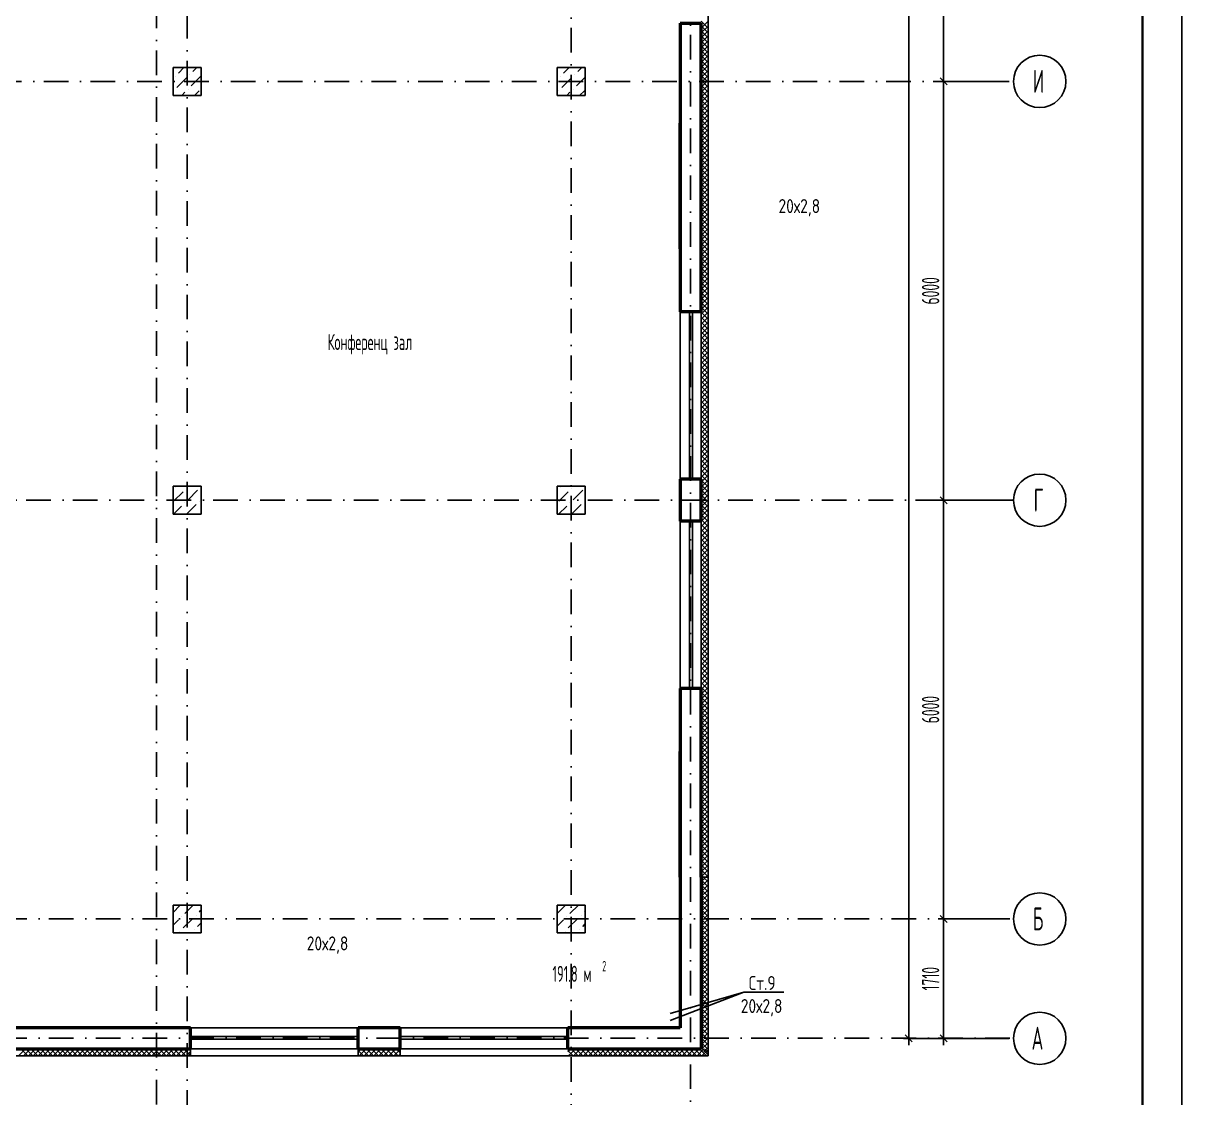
# Model space of a CAD drawing. Extents: x -1560602 to 321118, y -2308202 to -430103.
# Drawn here: x -1493034 to -1476440, y -2291777 to -2276379 of the extents above; entities that cross this region are included whole.
import ezdxf
from ezdxf.enums import TextEntityAlignment as Align

# ---------------------------------------------------------------- set-up
doc = ezdxf.new("R2010")
doc.units = 0
doc.header["$MEASUREMENT"] = 0
doc.header["$PDSIZE"] = -5
doc.linetypes.add('Dot & Dashed', pattern=[670.277762, 352.777767, -176.388884, 0, -141.111112])
doc.linetypes.add('Штрихпунктирная', pattern=[0.670278, 0.352778, -0.176389, 0, -0.141111])
doc.layers.get('0').update_dxf_attribs({"color": 255, "linetype": 'CONTINUOUS'})
doc.layers.get('Defpoints').update_dxf_attribs({"linetype": 'CONTINUOUS'})
for name, color, linetype in [('Колонна', 7, 'CONTINUOUS'), ('колонна нижнего ряда', 1, 'CONTINUOUS'), ('Оси', 253, 'Dot & Dashed'), ('отделка', 240, 'CONTINUOUS'), ('Текст', 7, 'CONTINUOUS'), ('Утеплитель', 6, 'CONTINUOUS')]:
    doc.layers.add(name, color=color, linetype=linetype)
doc.layers.add('стены', color=5, linetype='CONTINUOUS', lineweight=50)
doc.styles.add('GOST 2.304', font='CS_Gost2304.shx', dxfattribs={"width": 0.7})
doc.styles.get("Standard").update_dxf_attribs({"font": 'spds.shx', "width": 0.7, "height": 250})
doc.dimstyles.new('SPDS', dxfattribs={"dimscale": 100, "dimtxt": 2.5, "dimasz": 1, "dimexe": 0.75, "dimexo": 0.625, "dimtad": 1, "dimdec": 0, "dimtxsty": 'GOST 2.304', "dimblk": 'OBLIQUE', "dimcen": 2.5, "dimdle": 1, "dimadec": 0, "dimazin": 2, "dimtfac": 0.75, "dimtdec": 0, "dimtmove": 0, "dimatfit": 0, "dimfxl": 1, "dimtolj": 1, "dimarcsym": 1})

# ---------------------------------------------------------------- blocks, each defined once
blk = doc.blocks.new('ARROWHEAD_6')
at = {"color": 0, "linetype": 'Continuous', "lineweight": 0}
for p, q in [((0, 0), (-1, 0)), ((-0.5, -0.5), (0.5, 0.5))]:
    blk.add_line(p, q, dxfattribs=at)
blk = doc.blocks.new('_Oblique')
at = {"color": 0, "linetype": 'ByBlock', "lineweight": -2}
blk.add_line((-0.5, -0.5), (0.5, 0.5), dxfattribs=at)
blk = doc.blocks.new('*D225')
at = {"layer": 'Defpoints', "color": 0, "transparency": 16777216}
for p in [(-1479851, -2277214), (-1478851, -2277214), (-1478851, -2283214)]:
    blk.add_point(p, dxfattribs=at)
at = {"layer": 'отделка', "color": 0, "lineweight": -2, "transparency": 16777216}
for p, q in [((-1478913, -2277214), (-1479926, -2277214)), ((-1479851, -2283314), (-1479851, -2277114)), ((-1478913, -2283214), (-1479926, -2283214))]:
    blk.add_line(p, q, dxfattribs=at)
at = {"layer": 'отделка', "color": 0, "lineweight": -2, "transparency": 16777216, "xscale": 100, "yscale": 100, "zscale": 100}
for p, rotation in [((-1479851, -2277214), 90), ((-1479851, -2283214), 270)]:
    blk.add_blockref('_Oblique', p, dxfattribs=dict(at, rotation=rotation))
at = {"layer": 'отделка', "color": 0, "transparency": 16777216, "insert": (-1480038, -2280214), "char_height": 250, "attachment_point": 5, "rotation": 90, "style": 'GOST 2.304'}
blk.add_mtext('\\A1;6000', dxfattribs=at)
blk = doc.blocks.new('*D226')
at = {"layer": 'Defpoints', "color": 0, "transparency": 16777216}
for p in [(-1479851, -2271214), (-1478851, -2271214), (-1478851, -2277214)]:
    blk.add_point(p, dxfattribs=at)
at = {"layer": 'отделка', "color": 0, "lineweight": -2, "transparency": 16777216}
for p, q in [((-1479851, -2277314), (-1479851, -2271114)), ((-1478913, -2271214), (-1479926, -2271214)), ((-1478913, -2277214), (-1479926, -2277214))]:
    blk.add_line(p, q, dxfattribs=at)
at = {"layer": 'отделка', "color": 0, "lineweight": -2, "transparency": 16777216, "xscale": 100, "yscale": 100, "zscale": 100}
for p, rotation in [((-1479851, -2271214), 90), ((-1479851, -2277214), 270)]:
    blk.add_blockref('_Oblique', p, dxfattribs=dict(at, rotation=rotation))
at = {"layer": 'отделка', "color": 0, "transparency": 16777216, "insert": (-1480038, -2274214), "char_height": 250, "attachment_point": 5, "rotation": 90, "style": 'GOST 2.304'}
blk.add_mtext('\\A1;6000', dxfattribs=at)
blk = doc.blocks.new('*D235')
at = {"layer": 'Defpoints', "color": 0, "transparency": 16777216}
for p in [(-1479851, -2289214), (-1478851, -2289214), (-1478851, -2290924)]:
    blk.add_point(p, dxfattribs=at)
at = {"layer": 'отделка', "color": 0, "lineweight": -2, "transparency": 16777216}
for p, q in [((-1478913, -2289214), (-1479926, -2289214)), ((-1479851, -2291024), (-1479851, -2289114)), ((-1478913, -2290924), (-1479926, -2290924))]:
    blk.add_line(p, q, dxfattribs=at)
at = {"layer": 'отделка', "color": 0, "lineweight": -2, "transparency": 16777216, "xscale": 100, "yscale": 100, "zscale": 100}
for p, rotation in [((-1479851, -2289214), 90), ((-1479851, -2290924), 270)]:
    blk.add_blockref('_Oblique', p, dxfattribs=dict(at, rotation=rotation))
at = {"layer": 'отделка', "color": 0, "transparency": 16777216, "insert": (-1480038, -2290069), "char_height": 250, "attachment_point": 5, "rotation": 90, "style": 'GOST 2.304'}
blk.add_mtext('\\A1;1710', dxfattribs=at)
blk = doc.blocks.new('*D236')
at = {"layer": 'Defpoints', "color": 0, "transparency": 16777216}
for p in [(-1479851, -2283214), (-1478913, -2283214), (-1478851, -2289214)]:
    blk.add_point(p, dxfattribs=at)
at = {"layer": 'отделка', "color": 0, "lineweight": -2, "transparency": 16777216}
for p, q in [((-1478976, -2283214), (-1479926, -2283214)), ((-1479851, -2289314), (-1479851, -2283114)), ((-1478913, -2289214), (-1479926, -2289214))]:
    blk.add_line(p, q, dxfattribs=at)
at = {"layer": 'отделка', "color": 0, "lineweight": -2, "transparency": 16777216, "xscale": 100, "yscale": 100, "zscale": 100}
for p, rotation in [((-1479851, -2283214), 90), ((-1479851, -2289214), 270)]:
    blk.add_blockref('_Oblique', p, dxfattribs=dict(at, rotation=rotation))
at = {"layer": 'отделка', "color": 0, "transparency": 16777216, "insert": (-1480038, -2286214), "char_height": 250, "attachment_point": 5, "rotation": 90, "style": 'GOST 2.304'}
blk.add_mtext('\\A1;6000', dxfattribs=at)
blk = doc.blocks.new('*D237')
at = {"layer": 'Defpoints', "color": 0, "transparency": 16777216}
for p in [(-1480351, -2239464), (-1479851, -2239464), (-1478851, -2290924)]:
    blk.add_point(p, dxfattribs=at)
at = {"layer": 'отделка', "color": 0, "lineweight": -2, "transparency": 16777216}
for p, q in [((-1480351, -2291024), (-1480351, -2239364)), ((-1479913, -2239464), (-1480426, -2239464)), ((-1478913, -2290924), (-1480426, -2290924))]:
    blk.add_line(p, q, dxfattribs=at)
at = {"layer": 'отделка', "color": 0, "lineweight": -2, "transparency": 16777216, "xscale": 100, "yscale": 100, "zscale": 100}
for p, rotation in [((-1480351, -2239464), 90), ((-1480351, -2290924), 270)]:
    blk.add_blockref('_Oblique', p, dxfattribs=dict(at, rotation=rotation))
at = {"layer": 'отделка', "color": 0, "transparency": 16777216, "insert": (-1480538, -2265194), "char_height": 250, "attachment_point": 5, "rotation": 90, "style": 'GOST 2.304'}
blk.add_mtext('\\A1;51460', dxfattribs=at)

msp = doc.modelspace()

# ---------------------------------------------------------------- linework, layer by layer
at = {"color": 0, "lineweight": 35, "ltscale": 100}
msp.add_line((-1477001.6, -2235044.1), (-1477001.6, -2307671.1), dxfattribs=at)
at = {"color": 0}
for p, q in [((-1483769.2, -2290568.1, 0), (-1482710.7, -2290264.9)), ((-1482710.7, -2290264.9), (-1483767.6, -2290667.7, 0)), ((-1482140.5, -2290264.9), (-1482710.7, -2290264.9))]:
    msp.add_line(p, q, dxfattribs=at)
at = {"layer": 'Defpoints', "color": 0, "linetype": 'Continuous', "ltscale": 100}
msp.add_line((-1476440.2, -2234544.1), (-1476440.2, -2308202.4), dxfattribs=at)
at = {"layer": 'Колонна', "color": 0, "linetype": 'Continuous'}
for p, q in [((-1490485.7, -2277013.9), (-1490885.7, -2277013.9)), ((-1490885.7, -2277013.9), (-1490885.7, -2277413.9)), ((-1490485.7, -2277413.9), (-1490485.7, -2277013.9)), ((-1484985.7, -2277013.9), (-1485385.7, -2277013.9)), ((-1485385.7, -2277013.9), (-1485385.7, -2277413.9)), ((-1484985.7, -2277413.9), (-1484985.7, -2277013.9)), ((-1490885.7, -2277413.9), (-1490485.7, -2277413.9)), ((-1485385.7, -2277413.9), (-1484985.7, -2277413.9)), ((-1490485.7, -2283013.9), (-1490885.7, -2283013.9)), ((-1490885.7, -2283013.9), (-1490885.7, -2283413.9)), ((-1490485.7, -2283413.9), (-1490485.7, -2283013.9)), ((-1484985.7, -2283013.9), (-1485385.7, -2283013.9)), ((-1485385.7, -2283013.9), (-1485385.7, -2283413.9)), ((-1484985.7, -2283413.9), (-1484985.7, -2283013.9)), ((-1490885.7, -2283413.9), (-1490485.7, -2283413.9)), ((-1485385.7, -2283413.9), (-1484985.7, -2283413.9)), ((-1490485.7, -2289013.9), (-1490885.7, -2289013.9)), ((-1490885.7, -2289013.9), (-1490885.7, -2289413.9)), ((-1490485.7, -2289413.9), (-1490485.7, -2289013.9)), ((-1484985.7, -2289013.9), (-1485385.7, -2289013.9)), ((-1485385.7, -2289013.9), (-1485385.7, -2289413.9)), ((-1484985.7, -2289413.9), (-1484985.7, -2289013.9)), ((-1490885.7, -2289413.9), (-1490485.7, -2289413.9)), ((-1485385.7, -2289413.9), (-1484985.7, -2289413.9))]:
    msp.add_line(p, q, dxfattribs=at)
at = {"layer": 'колонна нижнего ряда', "color": 0, "ltscale": 100}
for p, q in [((-1490810.8, -2277093.8), (-1490731, -2277013.9)), ((-1490604, -2277070.8), (-1490547.1, -2277013.9)), ((-1485295.4, -2277093.8), (-1485215.5, -2277013.9)), ((-1485088.6, -2277070.8), (-1485031.7, -2277013.9)), ((-1490856.8, -2277139.7), (-1490856.8, -2277139.7)), ((-1490833.8, -2277300.6), (-1490695.9, -2277162.7)), ((-1490650, -2277116.7), (-1490650, -2277116.7)), ((-1490627, -2277277.6), (-1490489.1, -2277139.7)), ((-1485341.4, -2277139.7), (-1485341.4, -2277139.7)), ((-1485318.4, -2277300.6), (-1485180.5, -2277162.7)), ((-1485134.5, -2277116.7), (-1485134.5, -2277116.7)), ((-1485111.5, -2277277.6), (-1484985.7, -2277151.8)), ((-1490879.8, -2277346.5), (-1490879.8, -2277346.5)), ((-1490763.3, -2277413.9), (-1490718.9, -2277369.5)), ((-1490672.9, -2277323.6), (-1490672.9, -2277323.6)), ((-1490579.4, -2277413.9), (-1490512.1, -2277346.5)), ((-1485364.3, -2277346.5), (-1485364.3, -2277346.5)), ((-1485247.8, -2277413.9), (-1485203.5, -2277369.5)), ((-1485157.5, -2277323.6), (-1485157.5, -2277323.6)), ((-1485064, -2277413.9), (-1484996.6, -2277346.5)), ((-1490856.8, -2283022.8), (-1490847.8, -2283013.9)), ((-1490695.9, -2283045.8), (-1490695.9, -2283045.8)), ((-1490672.9, -2283206.7), (-1490535.1, -2283068.8)), ((-1490489.1, -2283022.8), (-1490489.1, -2283022.8)), ((-1485341.4, -2283022.8), (-1485332.4, -2283013.9)), ((-1485180.5, -2283045.8), (-1485180.5, -2283045.8)), ((-1485157.5, -2283206.7), (-1485019.6, -2283068.8)), ((-1490879.8, -2283229.7), (-1490741.9, -2283091.8)), ((-1490512.1, -2283229.7), (-1490512.1, -2283229.7)), ((-1485364.3, -2283229.7), (-1485226.5, -2283091.8)), ((-1484996.6, -2283229.7), (-1484996.6, -2283229.7)), ((-1490880.2, -2283413.9), (-1490764.9, -2283298.6)), ((-1490718.9, -2283252.7), (-1490718.9, -2283252.7)), ((-1490695.9, -2283413.5), (-1490558, -2283275.6)), ((-1490489.1, -2283390.5), (-1490485.7, -2283387.2)), ((-1485364.7, -2283413.9), (-1485249.4, -2283298.6)), ((-1485203.5, -2283252.7), (-1485203.5, -2283252.7)), ((-1485180.5, -2283413.5), (-1485042.6, -2283275.6)), ((-1490885.7, -2289118.8), (-1490787.8, -2289020.9)), ((-1490718.9, -2289135.8), (-1490597, -2289013.9)), ((-1485385.7, -2289134.2), (-1485272.4, -2289020.9)), ((-1485203.5, -2289135.8), (-1485081.6, -2289013.9)), ((-1490764.9, -2289181.7), (-1490764.9, -2289181.7)), ((-1490741.9, -2289342.6), (-1490604, -2289204.7)), ((-1490558, -2289158.8), (-1490558, -2289158.8)), ((-1490512.1, -2289112.8), (-1490485.7, -2289086.5)), ((-1485249.4, -2289181.7), (-1485249.4, -2289181.7)), ((-1485226.5, -2289342.6), (-1485088.6, -2289204.7)), ((-1485042.6, -2289158.8), (-1485042.6, -2289158.8)), ((-1484996.6, -2289112.8), (-1484985.7, -2289101.9)), ((-1490885.7, -2289302.6), (-1490810.8, -2289227.7)), ((-1490787.8, -2289388.6), (-1490787.8, -2289388.6)), ((-1490581, -2289365.6), (-1490581, -2289365.6)), ((-1490535.1, -2289319.6), (-1490485.7, -2289270.3)), ((-1485385.7, -2289318.1), (-1485295.4, -2289227.7)), ((-1485272.4, -2289388.6), (-1485272.4, -2289388.6)), ((-1485065.6, -2289365.6), (-1485065.6, -2289365.6)), ((-1485019.6, -2289319.6), (-1484985.7, -2289285.7)), ((-1490629.3, -2289413.9), (-1490627, -2289411.6)), ((-1485113.9, -2289413.9), (-1485111.5, -2289411.6))]:
    msp.add_line(p, q, dxfattribs=at)
at = {"layer": 'Оси', "color": 0, "linetype": 'Штрихпунктирная', "lineweight": -3, "ltscale": 1000}
for p, q in [((-1491125.7, -2249953.9), (-1491125.7, -2295575.6)), ((-1485185.7, -2252313.9), (-1485185.7, -2295548.9)), ((-1483475.7, -2268503.9), (-1483475.7, -2295548.9)), ((-1490685.7, -2270213.9), (-1490685.7, -2295678.9)), ((-1493409.8, -2277213.9), (-1478850.7, -2277213.9)), ((-1498355.3, -2283213.9), (-1478850.7, -2283213.9)), ((-1556351.1, -2289213.9), (-1478850.7, -2289213.9)), ((-1556351.1, -2290923.9), (-1478850.7, -2290923.9))]:
    msp.add_line(p, q, dxfattribs=at)
at = {"layer": 'Оси', "color": 0, "linetype": 'Continuous', "ltscale": 100}
for centre in [(-1478475.7, -2277213.9), (-1478475.7, -2283213.9), (-1478475.7, -2289213.9), (-1478475.7, -2290923.9)]:
    msp.add_circle(centre, 375, dxfattribs=at)
at = {"layer": 'отделка', "color": 0, "ltscale": 100}
for p, q in [((-1483625.7, -2282913.9), (-1483625.7, -2280513.9)), ((-1483489.8, -2282913.9), (-1483489.8, -2280513.9)), ((-1483449.8, -2282913.9), (-1483449.8, -2280513.9)), ((-1483325.7, -2282913.9), (-1483325.7, -2280513.9)), ((-1483625.7, -2285913.9), (-1483625.7, -2283513.9)), ((-1483489.8, -2285913.9), (-1483489.8, -2283513.9)), ((-1483449.8, -2285913.9), (-1483449.8, -2283513.9)), ((-1483325.7, -2285913.9), (-1483325.7, -2283513.9)), ((-1483325.7, -2288613.9), (-1483325.7, -2286813.9)), ((-1488235.7, -2290773.9), (-1490635.7, -2290773.9)), ((-1485235.7, -2290773.9), (-1487635.7, -2290773.9)), ((-1488235.7, -2290898), (-1490635.7, -2290898)), ((-1488235.7, -2290938), (-1490635.7, -2290938)), ((-1485235.7, -2290898), (-1487635.7, -2290898)), ((-1485235.7, -2290938), (-1487635.7, -2290938)), ((-1488235.7, -2291073.9), (-1490635.7, -2291073.9)), ((-1485235.7, -2291073.9), (-1487635.7, -2291073.9))]:
    msp.add_line(p, q, dxfattribs=at)
at = {"layer": 'стены', "color": 0, "linetype": 'Continuous'}
for p, q in [((-1483625.7, -2276378.9), (-1483625.7, -2277813.9)), ((-1483625.7, -2276378.9), (-1483325.7, -2276378.9)), ((-1483325.7, -2277813.9), (-1483325.7, -2276378.9)), ((-1483625.7, -2277813.9), (-1483625.7, -2280513.9)), ((-1483625.7, -2279613.9), (-1483625.7, -2277813.9)), ((-1483325.7, -2280513.9), (-1483325.7, -2277813.9)), ((-1483325.7, -2279613.9), (-1483325.7, -2277813.9)), ((-1483395.7, -2280513.9), (-1483625.7, -2280513.9)), ((-1483325.7, -2280513.9), (-1483395.7, -2280513.9)), ((-1483325.7, -2280513.9), (-1483395.7, -2280513.9)), ((-1483395.7, -2282913.9), (-1483625.7, -2282913.9)), ((-1483625.7, -2282913.9), (-1483625.7, -2283513.9)), ((-1483325.7, -2282913.9), (-1483395.7, -2282913.9)), ((-1483325.7, -2282913.9), (-1483395.7, -2282913.9)), ((-1483325.7, -2283513.9), (-1483325.7, -2282913.9)), ((-1483395.7, -2283513.9), (-1483625.7, -2283513.9)), ((-1483325.7, -2283513.9), (-1483395.7, -2283513.9)), ((-1483325.7, -2283513.9), (-1483395.7, -2283513.9)), ((-1483395.7, -2285913.9), (-1483625.7, -2285913.9)), ((-1483625.7, -2285913.9), (-1483625.7, -2286813.9)), ((-1483325.7, -2285913.9), (-1483395.7, -2285913.9)), ((-1483325.7, -2285913.9), (-1483395.7, -2285913.9)), ((-1483325.7, -2288613.9), (-1483325.7, -2285913.9)), ((-1483625.7, -2286813.9), (-1483625.7, -2290773.9)), ((-1483625.7, -2288613.9), (-1483625.7, -2286813.9)), ((-1483325.7, -2288613.9), (-1483325.7, -2291073.9)), ((-1490635.7, -2290773.9), (-1494435.7, -2290773.9)), ((-1490635.7, -2291003.9), (-1490635.7, -2290773.9)), ((-1488235.7, -2291003.9), (-1488235.7, -2290773.9)), ((-1487635.7, -2290773.9), (-1488235.7, -2290773.9)), ((-1487635.7, -2291003.9), (-1487635.7, -2290773.9)), ((-1485235.7, -2291003.9), (-1485235.7, -2290773.9)), ((-1483625.7, -2290773.9), (-1485235.7, -2290773.9)), ((-1490635.7, -2291073.9), (-1490635.7, -2291003.9)), ((-1490635.7, -2291073.9), (-1490635.7, -2291003.9)), ((-1488235.7, -2291073.9), (-1488235.7, -2291003.9)), ((-1488235.7, -2291073.9), (-1488235.7, -2291003.9)), ((-1487635.7, -2291073.9), (-1487635.7, -2291003.9)), ((-1487635.7, -2291073.9), (-1487635.7, -2291003.9)), ((-1485235.7, -2291073.9), (-1485235.7, -2291003.9)), ((-1485235.7, -2291073.9), (-1485235.7, -2291003.9)), ((-1494435.7, -2291073.9), (-1490635.7, -2291073.9)), ((-1488235.7, -2291073.9), (-1487635.7, -2291073.9)), ((-1485235.7, -2291073.9), (-1483325.7, -2291073.9))]:
    msp.add_line(p, q, dxfattribs=at)
at = {"layer": 'Утеплитель', "color": 0, "linetype": 'Continuous'}
for p, q in [((-1483225.7, -2276613.9), (-1483225.7, -2269253.9)), ((-1483225.7, -2276448.6), (-1483325.7, -2276348.6)), ((-1483325.7, -2276449), (-1483225.7, -2276349)), ((-1483225.7, -2276519.3), (-1483325.7, -2276419.3)), ((-1483325.7, -2276519.8), (-1483225.7, -2276419.8)), ((-1483225.7, -2276590), (-1483325.7, -2276490)), ((-1483325.7, -2276590.5), (-1483225.7, -2276490.5)), ((-1483225.7, -2276660.7), (-1483325.7, -2276560.7)), ((-1483325.7, -2276661.2), (-1483225.7, -2276561.2)), ((-1483225.7, -2288613.9), (-1483225.7, -2276613.9)), ((-1483225.7, -2276731.4), (-1483325.7, -2276631.4)), ((-1483325.7, -2276731.9), (-1483225.7, -2276631.9)), ((-1483225.7, -2276802.1), (-1483325.7, -2276702.1)), ((-1483325.7, -2276802.6), (-1483225.7, -2276702.6)), ((-1483225.7, -2276872.8), (-1483325.7, -2276772.8)), ((-1483325.7, -2276873.3), (-1483225.7, -2276773.3)), ((-1483225.7, -2276943.5), (-1483325.7, -2276843.5)), ((-1483325.7, -2276944), (-1483225.7, -2276844)), ((-1483225.7, -2277014.2), (-1483325.7, -2276914.2)), ((-1483325.7, -2277014.7), (-1483225.7, -2276914.7)), ((-1483225.7, -2277085), (-1483325.7, -2276985)), ((-1483325.7, -2277085.4), (-1483225.7, -2276985.4)), ((-1483225.7, -2277155.7), (-1483325.7, -2277055.7)), ((-1483325.7, -2277156.1), (-1483225.7, -2277056.1)), ((-1483225.7, -2277226.4), (-1483325.7, -2277126.4)), ((-1483325.7, -2277226.9), (-1483225.7, -2277126.9)), ((-1483225.7, -2277297.1), (-1483325.7, -2277197.1)), ((-1483325.7, -2277297.6), (-1483225.7, -2277197.6)), ((-1483225.7, -2277367.8), (-1483325.7, -2277267.8)), ((-1483325.7, -2277368.3), (-1483225.7, -2277268.3)), ((-1483225.7, -2277438.5), (-1483325.7, -2277338.5)), ((-1483325.7, -2277439), (-1483225.7, -2277339)), ((-1483225.7, -2277509.2), (-1483325.7, -2277409.2)), ((-1483325.7, -2277509.7), (-1483225.7, -2277409.7)), ((-1483225.7, -2277579.9), (-1483325.7, -2277479.9)), ((-1483325.7, -2277580.4), (-1483225.7, -2277480.4)), ((-1483225.7, -2277650.6), (-1483325.7, -2277550.6)), ((-1483325.7, -2277651.1), (-1483225.7, -2277551.1)), ((-1483225.7, -2277721.3), (-1483325.7, -2277621.3)), ((-1483325.7, -2277721.8), (-1483225.7, -2277621.8)), ((-1483225.7, -2277792.1), (-1483325.7, -2277692.1)), ((-1483325.7, -2277792.5), (-1483225.7, -2277692.5)), ((-1483225.7, -2277862.8), (-1483325.7, -2277762.8)), ((-1483325.7, -2277863.3), (-1483225.7, -2277763.3)), ((-1483225.7, -2277933.5), (-1483325.7, -2277833.5)), ((-1483325.7, -2277934), (-1483225.7, -2277834)), ((-1483225.7, -2278004.2), (-1483325.7, -2277904.2)), ((-1483325.7, -2278004.7), (-1483225.7, -2277904.7)), ((-1483225.7, -2278074.9), (-1483325.7, -2277974.9)), ((-1483325.7, -2278075.4), (-1483225.7, -2277975.4)), ((-1483225.7, -2278145.6), (-1483325.7, -2278045.6)), ((-1483325.7, -2278146.1), (-1483225.7, -2278046.1)), ((-1483225.7, -2278216.3), (-1483325.7, -2278116.3)), ((-1483325.7, -2278216.8), (-1483225.7, -2278116.8)), ((-1483225.7, -2278287), (-1483325.7, -2278187)), ((-1483325.7, -2278287.5), (-1483225.7, -2278187.5)), ((-1483225.7, -2278357.7), (-1483325.7, -2278257.7)), ((-1483325.7, -2278358.2), (-1483225.7, -2278258.2)), ((-1483225.7, -2278428.5), (-1483325.7, -2278328.5)), ((-1483325.7, -2278428.9), (-1483225.7, -2278328.9)), ((-1483225.7, -2278499.2), (-1483325.7, -2278399.2)), ((-1483325.7, -2278499.7), (-1483225.7, -2278399.7)), ((-1483225.7, -2278569.9), (-1483325.7, -2278469.9)), ((-1483325.7, -2278570.4), (-1483225.7, -2278470.4)), ((-1483225.7, -2278640.6), (-1483325.7, -2278540.6)), ((-1483325.7, -2278641.1), (-1483225.7, -2278541.1)), ((-1483225.7, -2278711.3), (-1483325.7, -2278611.3)), ((-1483325.7, -2278711.8), (-1483225.7, -2278611.8)), ((-1483225.7, -2278782), (-1483325.7, -2278682)), ((-1483325.7, -2278782.5), (-1483225.7, -2278682.5)), ((-1483225.7, -2278852.7), (-1483325.7, -2278752.7)), ((-1483325.7, -2278853.2), (-1483225.7, -2278753.2)), ((-1483225.7, -2278923.4), (-1483325.7, -2278823.4)), ((-1483325.7, -2278923.9), (-1483225.7, -2278823.9)), ((-1483225.7, -2278994.1), (-1483325.7, -2278894.1)), ((-1483325.7, -2278994.6), (-1483225.7, -2278894.6)), ((-1483225.7, -2279064.9), (-1483325.7, -2278964.9)), ((-1483325.7, -2279065.3), (-1483225.7, -2278965.3)), ((-1483225.7, -2279135.6), (-1483325.7, -2279035.6)), ((-1483325.7, -2279136), (-1483225.7, -2279036)), ((-1483225.7, -2279206.3), (-1483325.7, -2279106.3)), ((-1483325.7, -2279206.8), (-1483225.7, -2279106.8)), ((-1483225.7, -2279277), (-1483325.7, -2279177)), ((-1483325.7, -2279277.5), (-1483225.7, -2279177.5)), ((-1483225.7, -2279347.7), (-1483325.7, -2279247.7)), ((-1483325.7, -2279348.2), (-1483225.7, -2279248.2)), ((-1483225.7, -2279418.4), (-1483325.7, -2279318.4)), ((-1483325.7, -2279418.9), (-1483225.7, -2279318.9)), ((-1483225.7, -2279489.1), (-1483325.7, -2279389.1)), ((-1483325.7, -2279489.6), (-1483225.7, -2279389.6)), ((-1483225.7, -2279559.8), (-1483325.7, -2279459.8)), ((-1483325.7, -2279560.3), (-1483225.7, -2279460.3)), ((-1483225.7, -2279630.5), (-1483325.7, -2279530.5)), ((-1483325.7, -2279631), (-1483225.7, -2279531)), ((-1483225.7, -2279701.2), (-1483325.7, -2279601.2)), ((-1483325.7, -2279701.7), (-1483225.7, -2279601.7)), ((-1483225.7, -2279772), (-1483325.7, -2279672)), ((-1483325.7, -2279772.4), (-1483225.7, -2279672.4)), ((-1483225.7, -2279842.7), (-1483325.7, -2279742.7)), ((-1483325.7, -2279843.2), (-1483225.7, -2279743.2)), ((-1483225.7, -2279913.4), (-1483325.7, -2279813.4)), ((-1483325.7, -2279913.9), (-1483225.7, -2279813.9)), ((-1483225.7, -2279984.1), (-1483325.7, -2279884.1)), ((-1483325.7, -2279984.6), (-1483225.7, -2279884.6)), ((-1483225.7, -2280054.8), (-1483325.7, -2279954.8)), ((-1483325.7, -2280055.3), (-1483225.7, -2279955.3)), ((-1483225.7, -2280125.5), (-1483325.7, -2280025.5)), ((-1483325.7, -2280126), (-1483225.7, -2280026)), ((-1483225.7, -2280196.2), (-1483325.7, -2280096.2)), ((-1483325.7, -2280196.7), (-1483225.7, -2280096.7)), ((-1483225.7, -2280266.9), (-1483325.7, -2280166.9)), ((-1483325.7, -2280267.4), (-1483225.7, -2280167.4)), ((-1483225.7, -2280337.6), (-1483325.7, -2280237.6)), ((-1483325.7, -2280338.1), (-1483225.7, -2280238.1)), ((-1483225.7, -2280408.4), (-1483325.7, -2280308.4)), ((-1483325.7, -2280408.8), (-1483225.7, -2280308.8)), ((-1483225.7, -2280479.1), (-1483325.7, -2280379.1)), ((-1483325.7, -2280479.6), (-1483225.7, -2280379.6)), ((-1483225.7, -2280549.8), (-1483325.7, -2280449.8)), ((-1483325.7, -2280550.3), (-1483225.7, -2280450.3)), ((-1483225.7, -2280620.5), (-1483325.7, -2280520.5)), ((-1483325.7, -2280621), (-1483225.7, -2280521)), ((-1483225.7, -2280691.2), (-1483325.7, -2280591.2)), ((-1483325.7, -2280691.7), (-1483225.7, -2280591.7)), ((-1483225.7, -2280761.9), (-1483325.7, -2280661.9)), ((-1483325.7, -2280762.4), (-1483225.7, -2280662.4)), ((-1483225.7, -2280832.6), (-1483325.7, -2280732.6)), ((-1483325.7, -2280833.1), (-1483225.7, -2280733.1)), ((-1483225.7, -2280903.3), (-1483325.7, -2280803.3)), ((-1483325.7, -2280903.8), (-1483225.7, -2280803.8)), ((-1483225.7, -2280974), (-1483325.7, -2280874)), ((-1483325.7, -2280974.5), (-1483225.7, -2280874.5)), ((-1483225.7, -2281044.7), (-1483325.7, -2280944.7)), ((-1483325.7, -2281045.2), (-1483225.7, -2280945.2)), ((-1483225.7, -2281115.5), (-1483325.7, -2281015.5)), ((-1483325.7, -2281115.9), (-1483225.7, -2281015.9)), ((-1483225.7, -2281186.2), (-1483325.7, -2281086.2)), ((-1483325.7, -2281186.7), (-1483225.7, -2281086.7)), ((-1483225.7, -2281256.9), (-1483325.7, -2281156.9)), ((-1483325.7, -2281257.4), (-1483225.7, -2281157.4)), ((-1483225.7, -2281327.6), (-1483325.7, -2281227.6)), ((-1483325.7, -2281328.1), (-1483225.7, -2281228.1)), ((-1483225.7, -2281398.3), (-1483325.7, -2281298.3)), ((-1483325.7, -2281398.8), (-1483225.7, -2281298.8)), ((-1483225.7, -2281469), (-1483325.7, -2281369)), ((-1483325.7, -2281469.5), (-1483225.7, -2281369.5)), ((-1483225.7, -2281539.7), (-1483325.7, -2281439.7)), ((-1483325.7, -2281540.2), (-1483225.7, -2281440.2)), ((-1483225.7, -2281610.4), (-1483325.7, -2281510.4)), ((-1483325.7, -2281610.9), (-1483225.7, -2281510.9)), ((-1483225.7, -2281681.1), (-1483325.7, -2281581.1)), ((-1483325.7, -2281681.6), (-1483225.7, -2281581.6)), ((-1483225.7, -2281751.9), (-1483325.7, -2281651.9)), ((-1483325.7, -2281752.3), (-1483225.7, -2281652.3)), ((-1483225.7, -2281822.6), (-1483325.7, -2281722.6)), ((-1483325.7, -2281823.1), (-1483225.7, -2281723.1)), ((-1483225.7, -2281893.3), (-1483325.7, -2281793.3)), ((-1483325.7, -2281893.8), (-1483225.7, -2281793.8)), ((-1483225.7, -2281964), (-1483325.7, -2281864)), ((-1483325.7, -2281964.5), (-1483225.7, -2281864.5)), ((-1483225.7, -2282034.7), (-1483325.7, -2281934.7)), ((-1483325.7, -2282035.2), (-1483225.7, -2281935.2)), ((-1483225.7, -2282105.4), (-1483325.7, -2282005.4)), ((-1483325.7, -2282105.9), (-1483225.7, -2282005.9)), ((-1483225.7, -2282176.1), (-1483325.7, -2282076.1)), ((-1483325.7, -2282176.6), (-1483225.7, -2282076.6)), ((-1483225.7, -2282246.8), (-1483325.7, -2282146.8)), ((-1483325.7, -2282247.3), (-1483225.7, -2282147.3)), ((-1483225.7, -2282317.5), (-1483325.7, -2282217.5)), ((-1483325.7, -2282318), (-1483225.7, -2282218)), ((-1483225.7, -2282388.3), (-1483325.7, -2282288.3)), ((-1483325.7, -2282388.7), (-1483225.7, -2282288.7)), ((-1483225.7, -2282459), (-1483325.7, -2282359)), ((-1483325.7, -2282459.5), (-1483225.7, -2282359.5)), ((-1483225.7, -2282529.7), (-1483325.7, -2282429.7)), ((-1483325.7, -2282530.2), (-1483225.7, -2282430.2)), ((-1483225.7, -2282600.4), (-1483325.7, -2282500.4)), ((-1483325.7, -2282600.9), (-1483225.7, -2282500.9)), ((-1483225.7, -2282671.1), (-1483325.7, -2282571.1)), ((-1483325.7, -2282671.6), (-1483225.7, -2282571.6)), ((-1483225.7, -2282741.8), (-1483325.7, -2282641.8)), ((-1483325.7, -2282742.3), (-1483225.7, -2282642.3)), ((-1483225.7, -2282812.5), (-1483325.7, -2282712.5)), ((-1483325.7, -2282813), (-1483225.7, -2282713)), ((-1483225.7, -2282883.2), (-1483325.7, -2282783.2)), ((-1483325.7, -2282883.7), (-1483225.7, -2282783.7)), ((-1483225.7, -2282953.9), (-1483325.7, -2282853.9)), ((-1483325.7, -2282954.4), (-1483225.7, -2282854.4)), ((-1483225.7, -2283024.6), (-1483325.7, -2282924.6)), ((-1483325.7, -2283025.1), (-1483225.7, -2282925.1)), ((-1483225.7, -2283095.4), (-1483325.7, -2282995.4)), ((-1483325.7, -2283095.8), (-1483225.7, -2282995.8)), ((-1483225.7, -2283166.1), (-1483325.7, -2283066.1)), ((-1483325.7, -2283166.6), (-1483225.7, -2283066.6)), ((-1483225.7, -2283236.8), (-1483325.7, -2283136.8)), ((-1483325.7, -2283237.3), (-1483225.7, -2283137.3)), ((-1483225.7, -2283307.5), (-1483325.7, -2283207.5)), ((-1483325.7, -2283308), (-1483225.7, -2283208)), ((-1483225.7, -2283378.2), (-1483325.7, -2283278.2)), ((-1483325.7, -2283378.7), (-1483225.7, -2283278.7)), ((-1483225.7, -2283448.9), (-1483325.7, -2283348.9)), ((-1483325.7, -2283449.4), (-1483225.7, -2283349.4)), ((-1483225.7, -2283519.6), (-1483325.7, -2283419.6)), ((-1483325.7, -2283520.1), (-1483225.7, -2283420.1)), ((-1483225.7, -2283590.3), (-1483325.7, -2283490.3)), ((-1483325.7, -2283590.8), (-1483225.7, -2283490.8)), ((-1483225.7, -2283661), (-1483325.7, -2283561)), ((-1483325.7, -2283661.5), (-1483225.7, -2283561.5)), ((-1483225.7, -2283731.8), (-1483325.7, -2283631.8)), ((-1483325.7, -2283732.2), (-1483225.7, -2283632.2)), ((-1483225.7, -2283802.5), (-1483325.7, -2283702.5)), ((-1483325.7, -2283803), (-1483225.7, -2283703)), ((-1483225.7, -2283873.2), (-1483325.7, -2283773.2)), ((-1483325.7, -2283873.7), (-1483225.7, -2283773.7)), ((-1483225.7, -2283943.9), (-1483325.7, -2283843.9)), ((-1483325.7, -2283944.4), (-1483225.7, -2283844.4)), ((-1483225.7, -2284014.6), (-1483325.7, -2283914.6)), ((-1483325.7, -2284015.1), (-1483225.7, -2283915.1)), ((-1483225.7, -2284085.3), (-1483325.7, -2283985.3)), ((-1483325.7, -2284085.8), (-1483225.7, -2283985.8)), ((-1483225.7, -2284156), (-1483325.7, -2284056)), ((-1483325.7, -2284156.5), (-1483225.7, -2284056.5)), ((-1483225.7, -2284226.7), (-1483325.7, -2284126.7)), ((-1483325.7, -2284227.2), (-1483225.7, -2284127.2)), ((-1483225.7, -2284297.4), (-1483325.7, -2284197.4)), ((-1483325.7, -2284297.9), (-1483225.7, -2284197.9)), ((-1483225.7, -2284368.2), (-1483325.7, -2284268.2)), ((-1483325.7, -2284368.6), (-1483225.7, -2284268.6)), ((-1483225.7, -2284438.9), (-1483325.7, -2284338.9)), ((-1483325.7, -2284439.3), (-1483225.7, -2284339.3)), ((-1483225.7, -2284509.6), (-1483325.7, -2284409.6)), ((-1483325.7, -2284510.1), (-1483225.7, -2284410.1)), ((-1483225.7, -2284580.3), (-1483325.7, -2284480.3)), ((-1483325.7, -2284580.8), (-1483225.7, -2284480.8)), ((-1483225.7, -2284651), (-1483325.7, -2284551)), ((-1483325.7, -2284651.5), (-1483225.7, -2284551.5)), ((-1483225.7, -2284721.7), (-1483325.7, -2284621.7)), ((-1483325.7, -2284722.2), (-1483225.7, -2284622.2)), ((-1483225.7, -2284792.4), (-1483325.7, -2284692.4)), ((-1483325.7, -2284792.9), (-1483225.7, -2284692.9)), ((-1483225.7, -2284863.1), (-1483325.7, -2284763.1)), ((-1483325.7, -2284863.6), (-1483225.7, -2284763.6)), ((-1483225.7, -2284933.8), (-1483325.7, -2284833.8)), ((-1483325.7, -2284934.3), (-1483225.7, -2284834.3)), ((-1483225.7, -2285004.5), (-1483325.7, -2284904.5)), ((-1483325.7, -2285005), (-1483225.7, -2284905)), ((-1483225.7, -2285075.3), (-1483325.7, -2284975.3)), ((-1483325.7, -2285075.7), (-1483225.7, -2284975.7)), ((-1483225.7, -2285146), (-1483325.7, -2285046)), ((-1483325.7, -2285146.5), (-1483225.7, -2285046.5)), ((-1483225.7, -2285216.7), (-1483325.7, -2285116.7)), ((-1483325.7, -2285217.2), (-1483225.7, -2285117.2)), ((-1483225.7, -2285287.4), (-1483325.7, -2285187.4)), ((-1483325.7, -2285287.9), (-1483225.7, -2285187.9)), ((-1483225.7, -2285358.1), (-1483325.7, -2285258.1)), ((-1483325.7, -2285358.6), (-1483225.7, -2285258.6)), ((-1483225.7, -2285428.8), (-1483325.7, -2285328.8)), ((-1483325.7, -2285429.3), (-1483225.7, -2285329.3)), ((-1483225.7, -2285499.5), (-1483325.7, -2285399.5)), ((-1483325.7, -2285500), (-1483225.7, -2285400)), ((-1483225.7, -2285570.2), (-1483325.7, -2285470.2)), ((-1483325.7, -2285570.7), (-1483225.7, -2285470.7)), ((-1483225.7, -2285640.9), (-1483325.7, -2285540.9)), ((-1483325.7, -2285641.4), (-1483225.7, -2285541.4)), ((-1483225.7, -2285711.7), (-1483325.7, -2285611.7)), ((-1483325.7, -2285712.1), (-1483225.7, -2285612.1)), ((-1483225.7, -2285782.4), (-1483325.7, -2285682.4)), ((-1483325.7, -2285782.9), (-1483225.7, -2285682.9)), ((-1483225.7, -2285853.1), (-1483325.7, -2285753.1)), ((-1483325.7, -2285853.6), (-1483225.7, -2285753.6)), ((-1483225.7, -2285923.8), (-1483325.7, -2285823.8)), ((-1483325.7, -2285924.3), (-1483225.7, -2285824.3)), ((-1483225.7, -2285994.5), (-1483325.7, -2285894.5)), ((-1483325.7, -2285995), (-1483225.7, -2285895)), ((-1483225.7, -2286065.2), (-1483325.7, -2285965.2)), ((-1483325.7, -2286065.7), (-1483225.7, -2285965.7)), ((-1483225.7, -2286135.9), (-1483325.7, -2286035.9)), ((-1483325.7, -2286136.4), (-1483225.7, -2286036.4)), ((-1483225.7, -2286206.6), (-1483325.7, -2286106.6)), ((-1483325.7, -2286207.1), (-1483225.7, -2286107.1)), ((-1483225.7, -2286277.3), (-1483325.7, -2286177.3)), ((-1483325.7, -2286277.8), (-1483225.7, -2286177.8)), ((-1483225.7, -2286348.1), (-1483325.7, -2286248.1)), ((-1483325.7, -2286348.5), (-1483225.7, -2286248.5)), ((-1483225.7, -2286418.8), (-1483325.7, -2286318.8)), ((-1483325.7, -2286419.2), (-1483225.7, -2286319.2)), ((-1483225.7, -2286489.5), (-1483325.7, -2286389.5)), ((-1483325.7, -2286490), (-1483225.7, -2286390)), ((-1483225.7, -2286560.2), (-1483325.7, -2286460.2)), ((-1483325.7, -2286560.7), (-1483225.7, -2286460.7)), ((-1483225.7, -2286630.9), (-1483325.7, -2286530.9)), ((-1483325.7, -2286631.4), (-1483225.7, -2286531.4)), ((-1483225.7, -2286701.6), (-1483325.7, -2286601.6)), ((-1483325.7, -2286702.1), (-1483225.7, -2286602.1)), ((-1483225.7, -2286772.3), (-1483325.7, -2286672.3)), ((-1483325.7, -2286772.8), (-1483225.7, -2286672.8)), ((-1483225.7, -2286843), (-1483325.7, -2286743)), ((-1483325.7, -2286843.5), (-1483225.7, -2286743.5)), ((-1483225.7, -2286913.7), (-1483325.7, -2286813.7)), ((-1483325.7, -2286914.2), (-1483225.7, -2286814.2)), ((-1483225.7, -2286984.4), (-1483325.7, -2286884.4)), ((-1483325.7, -2286984.9), (-1483225.7, -2286884.9)), ((-1483225.7, -2287055.2), (-1483325.7, -2286955.2)), ((-1483325.7, -2287055.6), (-1483225.7, -2286955.6)), ((-1483225.7, -2287125.9), (-1483325.7, -2287025.9)), ((-1483325.7, -2287126.4), (-1483225.7, -2287026.4)), ((-1483225.7, -2287196.6), (-1483325.7, -2287096.6)), ((-1483325.7, -2287197.1), (-1483225.7, -2287097.1)), ((-1483225.7, -2287267.3), (-1483325.7, -2287167.3)), ((-1483325.7, -2287267.8), (-1483225.7, -2287167.8)), ((-1483225.7, -2287338), (-1483325.7, -2287238)), ((-1483325.7, -2287338.5), (-1483225.7, -2287238.5)), ((-1483225.7, -2287408.7), (-1483325.7, -2287308.7)), ((-1483325.7, -2287409.2), (-1483225.7, -2287309.2)), ((-1483225.7, -2287479.4), (-1483325.7, -2287379.4)), ((-1483325.7, -2287479.9), (-1483225.7, -2287379.9)), ((-1483225.7, -2287550.1), (-1483325.7, -2287450.1)), ((-1483325.7, -2287550.6), (-1483225.7, -2287450.6)), ((-1483225.7, -2287620.8), (-1483325.7, -2287520.8)), ((-1483325.7, -2287621.3), (-1483225.7, -2287521.3)), ((-1483225.7, -2287691.6), (-1483325.7, -2287591.6)), ((-1483325.7, -2287692), (-1483225.7, -2287592)), ((-1483225.7, -2287762.3), (-1483325.7, -2287662.3)), ((-1483325.7, -2287762.8), (-1483225.7, -2287662.8)), ((-1483225.7, -2287833), (-1483325.7, -2287733)), ((-1483325.7, -2287833.5), (-1483225.7, -2287733.5)), ((-1483225.7, -2287903.7), (-1483325.7, -2287803.7)), ((-1483325.7, -2287904.2), (-1483225.7, -2287804.2)), ((-1483225.7, -2287974.4), (-1483325.7, -2287874.4)), ((-1483325.7, -2287974.9), (-1483225.7, -2287874.9)), ((-1483225.7, -2288045.1), (-1483325.7, -2287945.1)), ((-1483325.7, -2288045.6), (-1483225.7, -2287945.6)), ((-1483225.7, -2288115.8), (-1483325.7, -2288015.8)), ((-1483325.7, -2288116.3), (-1483225.7, -2288016.3)), ((-1483225.7, -2288186.5), (-1483325.7, -2288086.5)), ((-1483325.7, -2288187), (-1483225.7, -2288087)), ((-1483225.7, -2288257.2), (-1483325.7, -2288157.2)), ((-1483325.7, -2288257.7), (-1483225.7, -2288157.7)), ((-1483225.7, -2288327.9), (-1483325.7, -2288227.9)), ((-1483325.7, -2288328.4), (-1483225.7, -2288228.4)), ((-1483225.7, -2288398.7), (-1483325.7, -2288298.7)), ((-1483325.7, -2288399.1), (-1483225.7, -2288299.1)), ((-1483225.7, -2288469.4), (-1483325.7, -2288369.4)), ((-1483325.7, -2288469.9), (-1483225.7, -2288369.9)), ((-1483225.7, -2288540.1), (-1483325.7, -2288440.1)), ((-1483325.7, -2288540.6), (-1483225.7, -2288440.6)), ((-1483225.7, -2288610.8), (-1483325.7, -2288510.8)), ((-1483325.7, -2288611.3), (-1483225.7, -2288511.3)), ((-1483293.3, -2288613.9), (-1483325.7, -2288581.5)), ((-1483225.7, -2288613.9), (-1483325.7, -2288613.9)), ((-1483225.7, -2288613.9), (-1483325.7, -2288613.9)), ((-1483325.7, -2288682), (-1483257.7, -2288613.9)), ((-1483225.7, -2288752.2), (-1483325.7, -2288652.2)), ((-1483325.7, -2288752.7), (-1483225.7, -2288652.7)), ((-1483225.7, -2288822.9), (-1483325.7, -2288722.9)), ((-1483325.7, -2288823.4), (-1483225.7, -2288723.4)), ((-1483225.7, -2288681.5), (-1483293.3, -2288613.9)), ((-1483257.7, -2288613.9), (-1483225.7, -2288582)), ((-1483225.7, -2291173.9), (-1483225.7, -2288613.9)), ((-1483225.7, -2288893.6), (-1483325.7, -2288793.6)), ((-1483325.7, -2288894.1), (-1483225.7, -2288794.1)), ((-1483225.7, -2288964.3), (-1483325.7, -2288864.3)), ((-1483325.7, -2288964.8), (-1483225.7, -2288864.8)), ((-1483225.7, -2289035.1), (-1483325.7, -2288935.1)), ((-1483325.7, -2289035.5), (-1483225.7, -2288935.5)), ((-1483225.7, -2289105.8), (-1483325.7, -2289005.8)), ((-1483325.7, -2289106.3), (-1483225.7, -2289006.3)), ((-1483225.7, -2289176.5), (-1483325.7, -2289076.5)), ((-1483325.7, -2289177), (-1483225.7, -2289077)), ((-1483225.7, -2289247.2), (-1483325.7, -2289147.2)), ((-1483325.7, -2289247.7), (-1483225.7, -2289147.7)), ((-1483225.7, -2289317.9), (-1483325.7, -2289217.9)), ((-1483325.7, -2289318.4), (-1483225.7, -2289218.4)), ((-1483225.7, -2289388.6), (-1483325.7, -2289288.6)), ((-1483325.7, -2289389.1), (-1483225.7, -2289289.1)), ((-1483225.7, -2289459.3), (-1483325.7, -2289359.3)), ((-1483325.7, -2289459.8), (-1483225.7, -2289359.8)), ((-1483225.7, -2289530), (-1483325.7, -2289430)), ((-1483325.7, -2289530.5), (-1483225.7, -2289430.5)), ((-1483225.7, -2289600.7), (-1483325.7, -2289500.7)), ((-1483325.7, -2289601.2), (-1483225.7, -2289501.2)), ((-1483225.7, -2289671.5), (-1483325.7, -2289571.5)), ((-1483325.7, -2289671.9), (-1483225.7, -2289571.9)), ((-1483225.7, -2289742.2), (-1483325.7, -2289642.2)), ((-1483325.7, -2289742.7), (-1483225.7, -2289642.7)), ((-1483225.7, -2289812.9), (-1483325.7, -2289712.9)), ((-1483325.7, -2289813.4), (-1483225.7, -2289713.4)), ((-1483225.7, -2289883.6), (-1483325.7, -2289783.6)), ((-1483325.7, -2289884.1), (-1483225.7, -2289784.1)), ((-1483225.7, -2289954.3), (-1483325.7, -2289854.3)), ((-1483325.7, -2289954.8), (-1483225.7, -2289854.8)), ((-1483225.7, -2290025), (-1483325.7, -2289925)), ((-1483325.7, -2290025.5), (-1483225.7, -2289925.5)), ((-1483225.7, -2290095.7), (-1483325.7, -2289995.7)), ((-1483325.7, -2290096.2), (-1483225.7, -2289996.2)), ((-1483225.7, -2290166.4), (-1483325.7, -2290066.4)), ((-1483325.7, -2290166.9), (-1483225.7, -2290066.9)), ((-1483225.7, -2290237.1), (-1483325.7, -2290137.1)), ((-1483325.7, -2290237.6), (-1483225.7, -2290137.6)), ((-1483225.7, -2290307.8), (-1483325.7, -2290207.8)), ((-1483325.7, -2290308.3), (-1483225.7, -2290208.3)), ((-1483225.7, -2290378.6), (-1483325.7, -2290278.6)), ((-1483325.7, -2290379), (-1483225.7, -2290279)), ((-1483225.7, -2290449.3), (-1483325.7, -2290349.3)), ((-1483325.7, -2290449.8), (-1483225.7, -2290349.8)), ((-1483225.7, -2290520), (-1483325.7, -2290420)), ((-1483325.7, -2290520.5), (-1483225.7, -2290420.5)), ((-1483225.7, -2290590.7), (-1483325.7, -2290490.7)), ((-1483325.7, -2290591.2), (-1483225.7, -2290491.2)), ((-1483225.7, -2290661.4), (-1483325.7, -2290561.4)), ((-1483325.7, -2290661.9), (-1483225.7, -2290561.9)), ((-1483225.7, -2290732.1), (-1483325.7, -2290632.1)), ((-1483325.7, -2290732.6), (-1483225.7, -2290632.6)), ((-1483225.7, -2290802.8), (-1483325.7, -2290702.8)), ((-1483325.7, -2290803.3), (-1483225.7, -2290703.3)), ((-1483225.7, -2290873.5), (-1483325.7, -2290773.5)), ((-1483325.7, -2290874), (-1483225.7, -2290774)), ((-1483225.7, -2290944.2), (-1483325.7, -2290844.2)), ((-1483325.7, -2290944.7), (-1483225.7, -2290844.7)), ((-1483225.7, -2291015), (-1483325.7, -2290915)), ((-1483325.7, -2291015.4), (-1483225.7, -2290915.4)), ((-1483225.7, -2291085.7), (-1483325.7, -2290985.7)), ((-1483319.6, -2291080), (-1483225.7, -2290986.2)), ((-1497085.7, -2291173.9), (-1490335.7, -2291173.9)), ((-1493100.9, -2291173.9), (-1493000.9, -2291073.9)), ((-1492966.3, -2291173.9), (-1493066.3, -2291073.9)), ((-1493030.1, -2291173.9), (-1492930.1, -2291073.9)), ((-1492895.6, -2291173.9), (-1492995.6, -2291073.9)), ((-1492959.4, -2291173.9), (-1492859.4, -2291073.9)), ((-1492824.9, -2291173.9), (-1492924.9, -2291073.9)), ((-1492888.7, -2291173.9), (-1492788.7, -2291073.9)), ((-1492754.2, -2291173.9), (-1492854.2, -2291073.9)), ((-1492818, -2291173.9), (-1492718, -2291073.9)), ((-1492683.4, -2291173.9), (-1492783.4, -2291073.9)), ((-1492747.3, -2291173.9), (-1492647.3, -2291073.9)), ((-1492612.7, -2291173.9), (-1492712.7, -2291073.9)), ((-1492676.6, -2291173.9), (-1492576.6, -2291073.9)), ((-1492542, -2291173.9), (-1492642, -2291073.9)), ((-1492605.9, -2291173.9), (-1492505.9, -2291073.9)), ((-1492471.3, -2291173.9), (-1492571.3, -2291073.9)), ((-1492535.2, -2291173.9), (-1492435.2, -2291073.9)), ((-1492400.6, -2291173.9), (-1492500.6, -2291073.9)), ((-1492464.5, -2291173.9), (-1492364.5, -2291073.9)), ((-1492329.9, -2291173.9), (-1492429.9, -2291073.9)), ((-1492393.7, -2291173.9), (-1492293.7, -2291073.9)), ((-1492259.2, -2291173.9), (-1492359.2, -2291073.9)), ((-1492323, -2291173.9), (-1492223, -2291073.9)), ((-1492188.5, -2291173.9), (-1492288.5, -2291073.9)), ((-1492252.3, -2291173.9), (-1492152.3, -2291073.9)), ((-1492117.8, -2291173.9), (-1492217.8, -2291073.9)), ((-1492181.6, -2291173.9), (-1492081.6, -2291073.9)), ((-1492047.1, -2291173.9), (-1492147.1, -2291073.9)), ((-1492110.9, -2291173.9), (-1492010.9, -2291073.9)), ((-1491976.3, -2291173.9), (-1492076.3, -2291073.9)), ((-1492040.2, -2291173.9), (-1491940.2, -2291073.9)), ((-1491905.6, -2291173.9), (-1492005.6, -2291073.9)), ((-1491969.5, -2291173.9), (-1491869.5, -2291073.9)), ((-1491834.9, -2291173.9), (-1491934.9, -2291073.9)), ((-1491898.8, -2291173.9), (-1491798.8, -2291073.9)), ((-1491764.2, -2291173.9), (-1491864.2, -2291073.9)), ((-1491828.1, -2291173.9), (-1491728.1, -2291073.9)), ((-1491693.5, -2291173.9), (-1491793.5, -2291073.9)), ((-1491757.4, -2291173.9), (-1491657.4, -2291073.9)), ((-1491622.8, -2291173.9), (-1491722.8, -2291073.9)), ((-1491686.6, -2291173.9), (-1491586.6, -2291073.9)), ((-1491552.1, -2291173.9), (-1491652.1, -2291073.9)), ((-1491615.9, -2291173.9), (-1491515.9, -2291073.9)), ((-1491481.4, -2291173.9), (-1491581.4, -2291073.9)), ((-1491545.2, -2291173.9), (-1491445.2, -2291073.9)), ((-1491410.7, -2291173.9), (-1491510.7, -2291073.9)), ((-1491474.5, -2291173.9), (-1491374.5, -2291073.9)), ((-1491339.9, -2291173.9), (-1491439.9, -2291073.9)), ((-1491403.8, -2291173.9), (-1491303.8, -2291073.9)), ((-1491269.2, -2291173.9), (-1491369.2, -2291073.9)), ((-1491333.1, -2291173.9), (-1491233.1, -2291073.9)), ((-1491198.5, -2291173.9), (-1491298.5, -2291073.9)), ((-1491262.4, -2291173.9), (-1491162.4, -2291073.9)), ((-1491127.8, -2291173.9), (-1491227.8, -2291073.9)), ((-1491191.7, -2291173.9), (-1491091.7, -2291073.9)), ((-1491057.1, -2291173.9), (-1491157.1, -2291073.9)), ((-1491121, -2291173.9), (-1491021, -2291073.9)), ((-1490986.4, -2291173.9), (-1491086.4, -2291073.9)), ((-1491050.2, -2291173.9), (-1490950.2, -2291073.9)), ((-1490915.7, -2291173.9), (-1491015.7, -2291073.9)), ((-1490979.5, -2291173.9), (-1490879.5, -2291073.9)), ((-1490845, -2291173.9), (-1490945, -2291073.9)), ((-1490908.8, -2291173.9), (-1490808.8, -2291073.9)), ((-1490774.3, -2291173.9), (-1490874.3, -2291073.9)), ((-1490838.1, -2291173.9), (-1490738.1, -2291073.9)), ((-1490703.5, -2291173.9), (-1490803.5, -2291073.9)), ((-1490767.4, -2291173.9), (-1490667.4, -2291073.9)), ((-1490635.7, -2291171), (-1490732.8, -2291073.9)), ((-1490696.7, -2291173.9), (-1490635.7, -2291113)), ((-1490635.7, -2291100.3), (-1490662.1, -2291073.9)), ((-1490635.7, -2291173.9), (-1490635.7, -2291073.9)), ((-1490335.7, -2291173.9), (-1483225.7, -2291173.9)), ((-1488235.7, -2291173.9), (-1488235.7, -2291073.9)), ((-1488235.7, -2291117.1), (-1488192.5, -2291073.9)), ((-1488158, -2291173.9), (-1488235.7, -2291096.1)), ((-1488228.7, -2291173.9), (-1488235.7, -2291166.8)), ((-1488221.8, -2291173.9), (-1488121.8, -2291073.9)), ((-1488087.3, -2291173.9), (-1488187.3, -2291073.9)), ((-1488151.1, -2291173.9), (-1488051.1, -2291073.9)), ((-1488016.5, -2291173.9), (-1488116.5, -2291073.9)), ((-1488080.4, -2291173.9), (-1487980.4, -2291073.9)), ((-1487945.8, -2291173.9), (-1488045.8, -2291073.9)), ((-1488009.7, -2291173.9), (-1487909.7, -2291073.9)), ((-1487875.1, -2291173.9), (-1487975.1, -2291073.9)), ((-1487939, -2291173.9), (-1487839, -2291073.9)), ((-1487804.4, -2291173.9), (-1487904.4, -2291073.9)), ((-1487868.3, -2291173.9), (-1487768.3, -2291073.9)), ((-1487733.7, -2291173.9), (-1487833.7, -2291073.9)), ((-1487797.6, -2291173.9), (-1487697.6, -2291073.9)), ((-1487663, -2291173.9), (-1487763, -2291073.9)), ((-1487726.8, -2291173.9), (-1487635.7, -2291082.8)), ((-1487635.7, -2291130.4), (-1487692.3, -2291073.9)), ((-1487656.1, -2291173.9), (-1487635.7, -2291153.5)), ((-1487635.7, -2291173.9), (-1487635.7, -2291073.9)), ((-1485235.7, -2291117.1), (-1485192.5, -2291073.9)), ((-1485158, -2291173.9), (-1485235.7, -2291096.1)), ((-1485228.7, -2291173.9), (-1485235.7, -2291166.8)), ((-1485221.8, -2291173.9), (-1485121.8, -2291073.9)), ((-1485087.3, -2291173.9), (-1485187.3, -2291073.9)), ((-1485151.1, -2291173.9), (-1485051.1, -2291073.9)), ((-1485016.5, -2291173.9), (-1485116.5, -2291073.9)), ((-1485080.4, -2291173.9), (-1484980.4, -2291073.9)), ((-1484945.8, -2291173.9), (-1485045.8, -2291073.9)), ((-1485009.7, -2291173.9), (-1484909.7, -2291073.9)), ((-1484875.1, -2291173.9), (-1484975.1, -2291073.9)), ((-1484939, -2291173.9), (-1484839, -2291073.9)), ((-1484804.4, -2291173.9), (-1484904.4, -2291073.9)), ((-1484868.3, -2291173.9), (-1484768.3, -2291073.9)), ((-1484733.7, -2291173.9), (-1484833.7, -2291073.9)), ((-1484797.6, -2291173.9), (-1484697.6, -2291073.9)), ((-1484663, -2291173.9), (-1484763, -2291073.9)), ((-1484726.8, -2291173.9), (-1484626.8, -2291073.9)), ((-1484592.3, -2291173.9), (-1484692.3, -2291073.9)), ((-1484656.1, -2291173.9), (-1484556.1, -2291073.9)), ((-1484521.6, -2291173.9), (-1484621.6, -2291073.9)), ((-1484585.4, -2291173.9), (-1484485.4, -2291073.9)), ((-1484450.9, -2291173.9), (-1484550.9, -2291073.9)), ((-1484514.7, -2291173.9), (-1484414.7, -2291073.9)), ((-1484380.1, -2291173.9), (-1484480.1, -2291073.9)), ((-1484444, -2291173.9), (-1484344, -2291073.9)), ((-1484309.4, -2291173.9), (-1484409.4, -2291073.9)), ((-1484373.3, -2291173.9), (-1484273.3, -2291073.9)), ((-1484238.7, -2291173.9), (-1484338.7, -2291073.9)), ((-1484302.6, -2291173.9), (-1484202.6, -2291073.9)), ((-1484168, -2291173.9), (-1484268, -2291073.9)), ((-1484231.9, -2291173.9), (-1484131.9, -2291073.9)), ((-1484097.3, -2291173.9), (-1484197.3, -2291073.9)), ((-1484161.2, -2291173.9), (-1484061.2, -2291073.9)), ((-1484026.6, -2291173.9), (-1484126.6, -2291073.9)), ((-1484090.5, -2291173.9), (-1483990.5, -2291073.9)), ((-1483955.9, -2291173.9), (-1484055.9, -2291073.9)), ((-1484019.7, -2291173.9), (-1483919.7, -2291073.9)), ((-1483885.2, -2291173.9), (-1483985.2, -2291073.9)), ((-1483949, -2291173.9), (-1483849, -2291073.9)), ((-1483814.5, -2291173.9), (-1483914.5, -2291073.9)), ((-1483878.3, -2291173.9), (-1483778.3, -2291073.9)), ((-1483743.7, -2291173.9), (-1483843.7, -2291073.9)), ((-1483807.6, -2291173.9), (-1483707.6, -2291073.9)), ((-1483673, -2291173.9), (-1483773, -2291073.9)), ((-1483736.9, -2291173.9), (-1483636.9, -2291073.9)), ((-1483602.3, -2291173.9), (-1483702.3, -2291073.9)), ((-1483666.2, -2291173.9), (-1483566.2, -2291073.9)), ((-1483531.6, -2291173.9), (-1483631.6, -2291073.9)), ((-1483595.5, -2291173.9), (-1483495.5, -2291073.9)), ((-1483460.9, -2291173.9), (-1483560.9, -2291073.9)), ((-1483524.8, -2291173.9), (-1483424.8, -2291073.9)), ((-1483390.2, -2291173.9), (-1483490.2, -2291073.9)), ((-1483454.1, -2291173.9), (-1483354.1, -2291073.9)), ((-1483319.5, -2291173.9), (-1483419.5, -2291073.9)), ((-1483383.3, -2291173.9), (-1483283.3, -2291073.9)), ((-1483248.8, -2291173.9), (-1483348.8, -2291073.9)), ((-1483225.7, -2291156.4), (-1483325.7, -2291056.4)), ((-1483312.6, -2291173.9), (-1483225.7, -2291087)), ((-1483284.3, -2291115.4), (-1483225.7, -2291056.9)), ((-1483225.7, -2291126.2), (-1483278.1, -2291073.9)), ((-1483248.9, -2291150.7), (-1483225.7, -2291127.6)), ((-1483241.9, -2291173.9), (-1483225.7, -2291157.7))]:
    msp.add_line(p, q, dxfattribs=at)

# ---------------------------------------------------------------- block references
at = {"layer": 'Оси', "color": 0, "xscale": 0.1425, "yscale": 0.1425, "zscale": 0.1425, "rotation": 270}
msp.add_blockref('ARROWHEAD_6', (-1479225.7, -2290923.9), dxfattribs=at)

# ---------------------------------------------------------------- texts
at = {"color": 0}
for p in [(-1482216.6, -2279099.8, 0), (-1488972.9, -2289663.9, 0), (-1482756.8, -2290561.3)]:
    msp.add_text('20х2,8', height=200, dxfattribs=at).set_placement(p)
msp.add_text('Ст.9', height=200, dxfattribs=at).set_placement((-1482450.2, -2290131.2), align=Align.MIDDLE_CENTER)
at = {"layer": 'Оси', "color": 0, "linetype": 'Continuous', "width": 0.7}
for s, p in [('И', (-1478573.9, -2277377.1)), ('Г', (-1478562.4, -2283377.1)), ('Б', (-1478573.9, -2289377.1)), ('А', (-1478591.2, -2291087.1))]:
    msp.add_text(s, height=330, dxfattribs=at).set_placement(p)
at = {"layer": 'Текст', "color": 0, "linetype": 'Continuous', "width": 0.7}
for s, height, p in [('Конференц зал', 230, (-1488672.9, -2281062.5)), ('191.8 м', 230, (-1485453.3, -2290115)), ('2', 151.8, (-1484741.3, -2289966.1))]:
    msp.add_text(s, height=height, dxfattribs=at).set_placement(p)

# ---------------------------------------------------------------- dimensions: what is measured, and where the dimension line sits
at = {"layer": 'отделка', "color": 0}
for base, p1, p2, picture, middle in [((-1480350.7, -2239463.9), (-1478850.7, -2290923.9), (-1479850.7, -2239463.9), '*D237', (-1480538.2, -2265193.9)), ((-1479850.7, -2271214), (-1478850.7, -2277213.9), (-1478850.7, -2271214), '*D226', (-1480038.2, -2274213.9)), ((-1479850.7, -2277214), (-1478850.7, -2283213.9), (-1478850.7, -2277214), '*D225', (-1480038.2, -2280213.9)), ((-1479850.7, -2283213.9), (-1478850.7, -2289213.9), (-1478913.2, -2283213.9), '*D236', (-1480038.2, -2286213.9)), ((-1479850.7, -2289213.9), (-1478850.7, -2290923.9), (-1478850.7, -2289213.9), '*D235', (-1480038.2, -2290068.9))]:
    dim = msp.add_linear_dim(base=base, p1=p1, p2=p2, angle=90, dimstyle='SPDS', override={"dimscale": 100, "dimlfac": 1, "dimtxsty": 'GOST 2.304', "dimtolj": 1}, dxfattribs=at)
    dim.commit()
    dim.dimension.update_dxf_attribs({"geometry": picture, "text_midpoint": middle})

doc.saveas('drawing.dxf')
